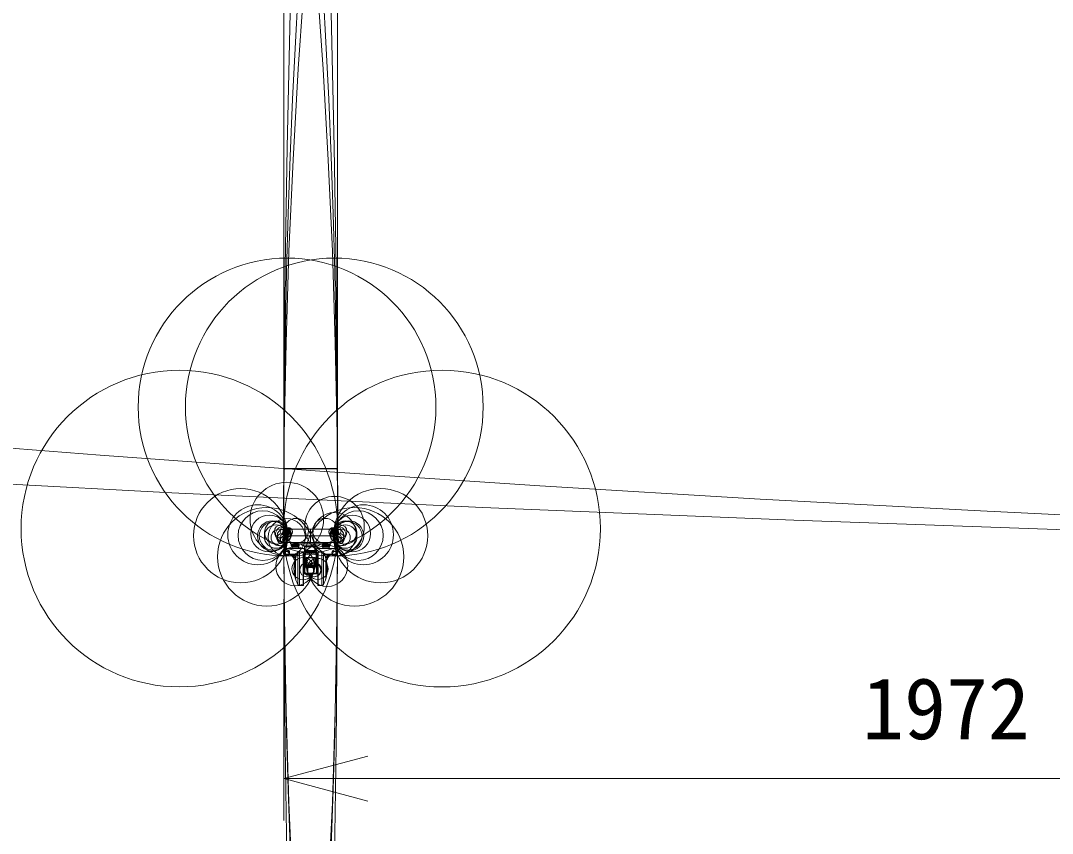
# Model space of a CAD drawing. Units: millimetres, scale not verified. Extents: x -1416 to 1477, y -553 to 2890.
# Drawn here: x -48.34 to -17.62, y -10.85 to 13.34 of the extents above; entities that cross this region are included whole.
import ezdxf
from ezdxf.enums import TextEntityAlignment as Align

# ---------------------------------------------------------------- set-up
doc = ezdxf.new("R2010")
doc.units = ezdxf.units.MM
doc.header["$LTSCALE"] = 0.125
for name, color, linetype, lineweight in [('0-0_0', 7, 'Continuous', 18), ('0-5_SUNPO', 7, 'Continuous', 18), ('0-6_GAIKEI', 7, 'Continuous', 18)]:
    doc.layers.add(name, color=color, linetype=linetype, lineweight=lineweight)
doc.styles.add('ＭＳ ゴシック', font='')
doc.styles.get('ＭＳ ゴシック').set_extended_font_data('MS Gothic')

# ---------------------------------------------------------------- blocks, each defined once
blk = doc.blocks.new('_Open30')
at = {"layer": '0-0_0'}
blk.add_line((0, 0), (-1, 0), dxfattribs=at)
blk.add_lwpolyline([(-1, 0.26795), (0, 0), (-1, -0.26795)], dxfattribs=at)
blk = doc.blocks.new('D4')
at = {"layer": '0-5_SUNPO'}
for p, q in [((152.9982, 57.6243), (152.9982, 51.0291)), ((155.4982, 52.2791), (189.9382, 52.2791))]:
    blk.add_line(p, q, dxfattribs=at)
at = {"layer": '0-5_SUNPO', "xscale": 2.5, "yscale": 2.5, "rotation": 180}
blk.add_blockref('_Open30', (152.9982, 52.2791), dxfattribs=at)
at = {"layer": '0-5_SUNPO', "style": 'ＭＳ ゴシック'}
blk.add_text('1972', height=1.833, dxfattribs=at).set_placement((170.2182, 52.9041), align=Align.BOTTOM_LEFT)

msp = doc.modelspace()

# ---------------------------------------------------------------- linework, layer by layer
at = {"layer": '0-6_GAIKEI'}
for p, q in [((-40.5018, 26.0683), (-40.5018, 0.0083)), ((-38.9018, 15.0595), (-38.9018, 0.0083)), ((-38.9018, 0.0083), (-40.5018, 0.0083)), ((-40.4988, 0.0055), (-40.4957, 0.0075)), ((-38.9817, 0.0083), (-38.9817, -0.0016)), ((-40.5021, -0.0266), (-40.5206, -1.8757)), ((-40.5025, -0.2283), (-40.5024, -0.2028)), ((-40.5019, -0.0046), (-40.5021, -0.0266)), ((-40.5018, -0.0017), (-40.502, -0.054)), ((-40.5019, -0.0016), (-40.5019, -0.0046)), ((-40.5019, -0.0016), (-40.5018, -0.0017)), ((-40.5018, -0.0017), (-40.5016, -0.0017)), ((-40.5016, -0.0017), (-40.5015, -0.0017)), ((-40.4218, -0.0016), (-38.9817, -0.0016)), ((-38.9019, -0.0017), (-38.902, -0.0017)), ((-38.9017, -0.0017), (-38.9019, -0.0017)), ((-38.9017, -0.0017), (-38.9017, -0.0016)), ((-38.9017, -0.0017), (-38.9017, -0.0022)), ((-38.8829, -1.8757), (-38.9014, -0.0266)), ((-38.901, -0.2283), (-38.9011, -0.2028)), ((-40.4218, -1.7907), (-38.9818, -1.7907)), ((-39.7018, -1.7907), (-39.7018, -2.1907)), ((-40.5197, -1.9021), (-40.5206, -1.8757)), ((-40.5018, -1.9021), (-40.5197, -1.9021)), ((-40.5018, -1.9117), (-40.5097, -1.9117)), ((-40.502, -1.8708), (-40.5021, -1.8706)), ((-40.5018, -1.8716), (-40.502, -1.8708)), ((-40.5018, -1.8707), (-40.5018, -2.1867)), ((-40.5018, -1.8757), (-40.5018, -1.8716)), ((-40.5018, -1.8757), (-40.5018, -1.8774)), ((-40.5018, -1.8757), (-40.5018, -1.8757)), ((-38.9018, -1.9907), (-40.5018, -1.9907)), ((-40.5014, -1.8632), (-40.5011, -1.8609)), ((-38.9018, -1.8707), (-38.9018, -2.1867)), ((-38.9017, -1.8757), (-38.9018, -1.8775)), ((-38.8838, -1.9021), (-38.9018, -1.9021)), ((-38.8938, -1.9117), (-38.9018, -1.9117)), ((-38.9017, -1.8716), (-38.9015, -1.8708)), ((-38.9017, -1.8719), (-38.9017, -1.8716)), ((-38.9017, -1.8716), (-38.9017, -1.8757)), ((-38.9017, -1.8757), (-38.9017, -1.8757)), ((-38.9015, -1.8708), (-38.9014, -1.8706)), ((-38.8829, -1.8757), (-38.8838, -1.9021)), ((-40.5018, -2.5107), (-40.5018, -2.1869)), ((-40.5018, -2.1907), (-38.9018, -2.1907)), ((-40.5018, -2.3944), (-40.4618, -2.3944)), ((-40.4618, -2.5707), (-40.4618, -2.1907)), ((-40.4558, -2.5107), (-40.4558, -2.1907)), ((-40.4518, -2.5244), (-40.4518, -2.1907)), ((-40.4518, -2.3683), (-40.1938, -2.3683)), ((-40.3018, -2.2307), (-40.3018, -2.1907)), ((-39.1018, -2.2307), (-40.3018, -2.2307)), ((-40.2838, -2.2627), (-40.2838, -2.2927)), ((-40.2838, -2.2627), (-40.0398, -2.2627)), ((-40.2838, -2.2927), (-40.0398, -2.2927)), ((-40.2818, -2.2307), (-40.2818, -2.2627)), ((-40.2668, -2.2927), (-40.265, -2.3257)), ((-40.0585, -2.3257), (-40.265, -2.3257)), ((-40.0862, -2.3603), (-40.2373, -2.3603)), ((-40.2245, -2.363), (-40.2248, -2.3635)), ((-40.2018, -2.1907), (-40.2018, -2.2307)), ((-40.1788, -2.3697), (-40.1788, -2.363)), ((-40.1788, -2.3683), (-40.1447, -2.3683)), ((-40.1743, -2.2627), (-40.1555, -2.2927)), ((-40.1492, -2.2927), (-40.168, -2.2627)), ((-40.1523, -2.2877), (-40.1586, -2.2877)), ((-40.1447, -2.3697), (-40.1447, -2.363)), ((-40.1297, -2.3683), (-39.8828, -2.3683)), ((-40.0988, -2.3635), (-40.099, -2.363)), ((-40.0585, -2.3257), (-40.0568, -2.2927)), ((-40.0418, -2.2627), (-40.0418, -2.2307)), ((-40.0398, -2.2927), (-40.0398, -2.2627)), ((-40.0018, -2.2307), (-39.9291, -2.2888)), ((-39.4744, -2.2888), (-39.9291, -2.2888)), ((-39.5208, -2.4307), (-39.8828, -2.4307)), ((-39.5308, -2.3107), (-39.8728, -2.3107)), ((-39.5308, -2.4407), (-39.8728, -2.4407)), ((-39.5208, -2.4307), (-39.5208, -2.3207)), ((-39.5208, -2.3683), (-39.2738, -2.3683)), ((-39.4744, -2.2888), (-39.4018, -2.2307)), ((-39.3638, -2.2627), (-39.3638, -2.2927)), ((-39.3638, -2.2627), (-39.1198, -2.2627)), ((-39.3638, -2.2927), (-39.1198, -2.2927)), ((-39.3618, -2.2307), (-39.3618, -2.2627)), ((-39.3468, -2.2927), (-39.345, -2.3257)), ((-39.1385, -2.3257), (-39.345, -2.3257)), ((-39.1662, -2.3603), (-39.3173, -2.3603)), ((-39.3045, -2.363), (-39.3048, -2.3635)), ((-39.2588, -2.3697), (-39.2588, -2.363)), ((-39.2588, -2.3683), (-39.2247, -2.3683)), ((-39.2543, -2.2627), (-39.2355, -2.2927)), ((-39.2292, -2.2927), (-39.248, -2.2627)), ((-39.2323, -2.2877), (-39.2386, -2.2877)), ((-39.2247, -2.3697), (-39.2247, -2.363)), ((-39.2097, -2.3683), (-38.9518, -2.3683)), ((-39.2018, -2.2307), (-39.2018, -2.1907)), ((-39.1788, -2.3635), (-39.179, -2.363)), ((-39.1385, -2.3257), (-39.1368, -2.2927)), ((-39.1218, -2.2627), (-39.1218, -2.2307)), ((-39.1198, -2.2927), (-39.1198, -2.2627)), ((-39.1018, -2.1907), (-39.1018, -2.2307)), ((-38.9518, -2.5244), (-38.9518, -2.1907)), ((-38.9478, -2.1907), (-38.9478, -2.5107)), ((-38.9418, -2.1907), (-38.9418, -2.5707)), ((-38.9418, -2.3944), (-38.9018, -2.3944)), ((-38.902, -2.1881), (-38.9018, -2.1867)), ((-38.9018, -2.5107), (-38.9018, -2.1869)), ((-40.4803, -2.5652), (-40.4618, -2.5652)), ((-40.4518, -2.5244), (-40.4414, -2.5405)), ((-40.4414, -2.5405), (-40.1057, -2.5405)), ((-40.4261, -2.5507), (-40.1102, -2.5507)), ((-40.4218, -2.5907), (-40.1267, -2.5907)), ((-40.4018, -2.5507), (-40.4018, -2.5907)), ((-40.2558, -2.5907), (-40.2558, -2.5965)), ((-40.1289, -2.5965), (-40.2558, -2.5965)), ((-40.2238, -2.6238), (-40.2238, -2.6527)), ((-40.2238, -2.6527), (-40.1485, -2.6527)), ((-40.2068, -2.6527), (-40.205, -2.6857)), ((-40.1558, -2.6857), (-40.205, -2.6857)), ((-40.2048, -2.6329), (-40.2046, -2.6325)), ((-40.1676, -2.7203), (-40.1773, -2.7203)), ((-40.1721, -2.6398), (-40.1721, -2.6325)), ((-40.1621, -3.2425), (-40.1621, -2.6989)), ((-40.1558, -3.2647), (-40.1558, -2.6767)), ((-40.1514, -2.6398), (-40.1514, -2.6325)), ((-40.0884, -3.4374), (-40.0884, -2.504)), ((-40.0347, -3.4707), (-40.0347, -2.4707)), ((-39.9278, -2.4707), (-40.0347, -2.4707)), ((-39.9278, -3.4707), (-39.9278, -2.4707)), ((-39.9178, -3.4607), (-39.9178, -2.4807)), ((-39.9178, -2.5405), (-39.8838, -2.5405)), ((-39.9178, -2.5507), (-39.8838, -2.5507)), ((-39.8838, -2.5907), (-39.9178, -2.5907)), ((-39.8838, -2.4907), (-39.8838, -2.8107)), ((-39.5198, -2.4907), (-39.8838, -2.4907)), ((-39.5318, -2.4607), (-39.8718, -2.4607)), ((-39.8718, -2.4607), (-39.8718, -2.4907)), ((-39.8418, -2.9105), (-39.8418, -2.6592)), ((-39.8218, -2.6392), (-39.8218, -2.9335)), ((-39.5818, -2.6392), (-39.8218, -2.6392)), ((-39.8218, -2.647), (-39.5818, -2.647)), ((-39.5818, -2.9335), (-39.5818, -2.6392)), ((-39.5618, -2.6592), (-39.5618, -2.9105)), ((-39.5318, -2.4907), (-39.5318, -2.4607)), ((-39.5198, -2.8107), (-39.5198, -2.4907)), ((-39.5198, -2.5405), (-39.4857, -2.5405)), ((-39.5198, -2.5507), (-39.4857, -2.5507)), ((-39.4857, -2.5907), (-39.5198, -2.5907)), ((-39.4857, -3.4607), (-39.4857, -2.4807)), ((-39.3688, -2.4707), (-39.4757, -2.4707)), ((-39.4757, -3.4707), (-39.4757, -2.4707)), ((-39.3688, -3.4707), (-39.3688, -2.4707)), ((-39.3151, -3.4374), (-39.3151, -2.504)), ((-39.2978, -2.5405), (-38.9621, -2.5405)), ((-39.2933, -2.5507), (-38.9774, -2.5507)), ((-38.9818, -2.5907), (-39.2768, -2.5907)), ((-39.1478, -2.5965), (-39.2746, -2.5965)), ((-39.255, -2.6527), (-39.1798, -2.6527)), ((-39.2521, -2.6398), (-39.2521, -2.6325)), ((-39.2477, -3.2647), (-39.2477, -2.6767)), ((-39.1985, -2.6857), (-39.2477, -2.6857)), ((-39.2414, -3.2425), (-39.2414, -2.6989)), ((-39.2262, -2.7203), (-39.236, -2.7203)), ((-39.2314, -2.6398), (-39.2314, -2.6325)), ((-39.199, -2.6325), (-39.1988, -2.6329)), ((-39.1985, -2.6857), (-39.1968, -2.6527)), ((-39.1798, -2.6527), (-39.1798, -2.6238)), ((-39.1478, -2.5965), (-39.1478, -2.5907)), ((-39.0018, -2.5507), (-39.0018, -2.5907)), ((-38.9518, -2.5244), (-38.9621, -2.5405)), ((-38.9418, -2.5652), (-38.9232, -2.5652)), ((-39.9118, -2.8107), (-39.9178, -2.8107)), ((-39.9118, -3.1307), (-39.9118, -2.8107)), ((-39.8918, -2.8267), (-39.8918, -2.8268)), ((-39.8918, -3.1107), (-39.8918, -2.8307)), ((-39.8418, -2.8307), (-39.8918, -2.8307)), ((-39.8418, -2.8107), (-39.8838, -2.8107)), ((-39.8718, -2.8107), (-39.8718, -3.1007)), ((-39.8218, -2.8928), (-39.5818, -2.8928)), ((-39.8218, -2.9275), (-39.5818, -2.9275)), ((-39.8218, -2.9335), (-39.5818, -2.9335)), ((-39.8018, -2.9335), (-39.8018, -3.0167)), ((-39.7818, -3.1007), (-39.7818, -2.9335)), ((-39.7818, -2.9344), (-39.6218, -2.9344)), ((-39.6218, -2.9335), (-39.6218, -3.1007)), ((-39.6018, -3.0167), (-39.6018, -2.9335)), ((-39.5618, -2.8107), (-39.5198, -2.8107)), ((-39.5118, -2.8307), (-39.5618, -2.8307)), ((-39.5318, -3.1007), (-39.5318, -2.8107)), ((-39.5118, -2.8267), (-39.5118, -3.1107)), ((-39.4918, -3.1307), (-39.4918, -2.8107)), ((-39.4857, -2.8107), (-39.4918, -2.8107)), ((-39.9178, -3.1307), (-39.9118, -3.1307)), ((-39.8918, -3.1107), (-39.8718, -3.1007)), ((-39.8818, -3.1207), (-39.8718, -3.1007)), ((-39.5218, -3.1207), (-39.8818, -3.1207)), ((-39.8718, -3.1007), (-39.5318, -3.1007)), ((-39.5318, -3.1007), (-39.5218, -3.1207)), ((-39.5318, -3.1007), (-39.5118, -3.1107)), ((-39.4918, -3.1307), (-39.4857, -3.1307)), ((-40.0347, -3.4707), (-39.9278, -3.4707)), ((-39.4757, -3.4707), (-39.3688, -3.4707))]:
    msp.add_line(p, q, dxfattribs=at)
for points in [[(-38.9014, -0.0266), (-38.9016, -0.0046), (-38.9017, -0.0016)], [(-39.5208, -2.3207), (-39.8828, -2.3207), (-39.8828, -2.4307)]]:
    msp.add_lwpolyline(points, dxfattribs=at)
for centre, radius in [((30.5776, 1443.4962), 1446.0877), ((33.1741, 1025.9723), 1028.5638), ((-590.8402, -1.1235), 551.9402), ((-553.0002, -1.1235), 551.9402), ((511.4641, -1.1235), 551.9676), ((-304.7159, -0.9787), 265.8159), ((-266.8759, -0.9787), 265.8159), ((225.3091, -0.9787), 265.8127), ((-251.0997, -1.7281), 212.1998), ((-213.2597, -1.7281), 212.1998), ((171.7252, -1.7281), 212.2288), ((-17.0565, -1.8721), 51.1013), ((-40.4047, 1.8407), 4.4314), ((-38.9988, 1.8421), 4.4328), ((-43.6107, -1.7769), 4.7107), ((-35.7899, -1.7768), 4.7137), ((-40.4915, -0.0036), 0.0119), ((-40.4923, -0.0005), 0.0087), ((-40.4917, 0.0011), 0.00719), ((-38.9121, -0.0037), 0.012), ((-38.9114, -0.0012), 0.00946), ((-38.911, 0.0001), 0.00807), ((-38.9118, 0.0011), 0.0072), ((-41.7839, -1.9893), 1.4021), ((-40.4115, -1.4948), 1.0959), ((-37.6197, -1.9893), 1.4021), ((-38.9909, -1.7047), 0.886), ((-41.0059, -2.6165), 1.4664), ((-41.275, -1.9601), 0.8924), ((-38.3981, -2.6166), 1.4659), ((-38.1286, -1.9601), 0.8924), ((-41.1214, -1.9875), 0.7397), ((-40.9351, -1.924), 0.5505), ((-40.4143, -2.0358), 0.5549), ((-40.1347, -1.8429), 0.3684), ((-39.2703, -1.8428), 0.3699), ((-38.9907, -1.9429), 0.6478), ((-38.2821, -1.9875), 0.7397), ((-38.4685, -1.924), 0.5505), ((-40.8333, -1.9961), 0.4513), ((-40.8067, -1.9952), 0.4249), ((-40.732, -2.0145), 0.3484), ((-40.7315, -1.8941), 0.3448), ((-40.6334, -2.0417), 0.2461), ((-40.5862, -1.8663), 0.1969), ((-40.512, -1.9538), 0.238), ((-40.5005, -1.9917), 0.1991), ((-40.4996, -1.8442), 0.1075), ((-40.4187, -1.9167), 0.126), ((-40.4193, -1.8776), 0.0873), ((-40.4074, -1.8731), 0.0945), ((-40.4215, -1.871), 0.0804), ((-40.3738, -1.8734), 0.128), ((-40.4107, -1.8722), 0.0911), ((-40.4328, -1.871), 0.0689), ((-40.4351, -1.8682), 0.0664), ((-40.4434, -1.8253), 0.0482), ((-40.4211, -1.8601), 0.0694), ((-40.4251, -1.8538), 0.0628), ((-40.4323, -1.833), 0.0443), ((-40.4304, -1.8285), 0.0396), ((-40.4231, -1.818), 0.0274), ((-40.421, -1.8069), 0.0161), ((-40.4126, -1.8092), 0.0134), ((-39.0297, -1.8734), 0.128), ((-38.8915, -1.9538), 0.238), ((-38.9848, -1.9167), 0.126), ((-38.903, -1.9917), 0.1991), ((-38.9962, -1.8723), 0.0945), ((-38.9955, -1.8735), 0.0939), ((-38.992, -1.8727), 0.0903), ((-38.9842, -1.8776), 0.0873), ((-38.982, -1.871), 0.0804), ((-38.9824, -1.8601), 0.0694), ((-38.9751, -1.8708), 0.0733), ((-38.9745, -1.8719), 0.0728), ((-38.9721, -1.8711), 0.0704), ((-38.9784, -1.8538), 0.0628), ((-38.9684, -1.8682), 0.0664), ((-38.5968, -1.9952), 0.4249), ((-38.5702, -1.9961), 0.4513), ((-38.6715, -2.0145), 0.3484), ((-38.6721, -1.8941), 0.3448), ((-38.7701, -2.0417), 0.2461), ((-38.9712, -1.833), 0.0443), ((-38.8173, -1.8663), 0.1969), ((-38.9731, -1.8285), 0.0396), ((-38.9039, -1.8442), 0.1075), ((-38.9601, -1.8253), 0.0482), ((-38.9804, -1.818), 0.0274), ((-38.991, -1.8092), 0.0134), ((-38.9825, -1.8069), 0.0161), ((-40.5492, -2.0764), 0.155), ((-40.4955, -2.0635), 0.127), ((-40.5029, -2.103), 0.1016), ((-40.4666, -2.1139), 0.0716), ((-40.4704, -2.1286), 0.0602), ((-40.4571, -2.1455), 0.0388), ((-40.4536, -2.1515), 0.0319), ((-38.908, -2.0635), 0.127), ((-38.8543, -2.0764), 0.155), ((-38.937, -2.1139), 0.0716), ((-38.9007, -2.103), 0.1016), ((-38.9331, -2.1286), 0.0602), ((-38.9464, -2.1455), 0.0388), ((-38.95, -2.1515), 0.0319), ((-40.1644, -2.9003), 0.5783), ((-40.4213, -2.4978), 0.093), ((-40.4217, -2.5146), 0.0761), ((-40.4226, -2.5233), 0.0674), ((-39.2083, -2.8904), 0.6107), ((-38.9821, -2.5011), 0.0896), ((-38.9817, -2.5232), 0.0675), ((-38.9809, -2.5233), 0.0674), ((-40.4428, -2.5706), 0.0195), ((-40.4291, -2.5702), 0.0327), ((-40.4398, -2.5708), 0.022), ((-40.4431, -2.572), 0.0186), ((-40.4518, -2.571), 0.00991), ((-40.4393, -2.5716), 0.0223), ((-40.4457, -2.5728), 0.0158), ((-40.449, -2.5744), 0.0122), ((-39.9276, -2.9729), 0.3307), ((-39.4934, -2.9779), 0.3125), ((-38.9741, -2.5703), 0.0324), ((-38.9661, -2.5713), 0.0243), ((-38.9612, -2.5717), 0.0194), ((-38.9594, -2.5715), 0.0179), ((-38.9575, -2.5729), 0.0156), ((-38.957, -2.5709), 0.0152), ((-38.9541, -2.5746), 0.0118), ((-38.9517, -2.5709), 0.00997), ((-39.8127, -3.0024), 0.212), ((-39.7586, -3.0147), 0.1568), ((-39.7444, -3.0146), 0.1427), ((-39.8208, -2.9052), 0.0284), ((-39.8117, -2.9096), 0.0302), ((-39.8083, -2.9105), 0.0334), ((-39.8204, -2.911), 0.0213), ((-39.8176, -2.9112), 0.024), ((-39.8204, -2.9129), 0.0209), ((-39.82, -2.9129), 0.0212), ((-39.8226, -2.9194), 0.0141), ((-39.8216, -2.9189), 0.0147), ((-39.7066, -3.0186), 0.1047), ((-39.591, -3.0024), 0.2119), ((-39.6016, -3.0126), 0.2001), ((-39.6978, -3.0186), 0.1038), ((-39.5907, -2.9099), 0.029), ((-39.5878, -2.9106), 0.026), ((-39.5853, -2.9115), 0.0233), ((-39.5825, -2.9087), 0.0248), ((-39.5822, -2.9105), 0.023), ((-39.5824, -2.9144), 0.0192), ((-39.582, -2.9158), 0.0178), ((-39.582, -2.9191), 0.0144), ((-39.5807, -2.9199), 0.0136)]:
    msp.add_circle(centre, radius, dxfattribs=at)
for centre, radius, start, end in [((-40.4919, -0.0017), 0.01, 132.96196, 179.42897), ((-40.4918, -0.0017), 0.01, 134.22674, 179.81193), ((-40.4918, -0.0017), 0.01, 112.4497, 133.9526), ((-40.4918, -0.0017), 0.01, 91.99444, 112.44843), ((-24.9406, 0.0033), 15.4812, 179.98161, 180.01841), ((-38.9117, -0.0017), 0.01, 67.5898, 87.97685), ((-38.9117, -0.0017), 0.01, 0.57103, 69.02422), ((-38.9117, -0.0017), 0.01, 0.18807, 67.16386), ((30.4973, -0.4236), 71, 179.65949, 179.82176), ((274.5758, -1.0509), 315.0793, 179.8092, 179.84578), ((30.5125, -0.4237), 71.0152, 179.65951, 179.82545), ((-40.4442, -70.0862), 70.0845, 89.98166, 90.04681), ((-38.9593, -70.0863), 70.0847, 89.95319, 90.01834), ((-109.9058, -0.4236), 71.005, 0.17463, 0.3405), ((-109.9119, -0.4237), 71.0112, 0.17822, 0.34049), ((-353.9683, -1.0508), 315.0683, 0.15421, 0.19079), ((-40.4218, -1.8707), 0.08, 90, 180.00002), ((-38.9818, -1.8707), 0.08, 0, 89.99998), ((-40.5044, 5.4825), 7.3582, 269.87355, 270.01956), ((-40.5097, -1.9017), 0.01, 182.00584, 269.99892), ((-38.8987, 5.0415), 6.9173, 269.97578, 270.13111), ((-38.8938, -1.9017), 0.01, 269.99444, 357.99393), ((-40.4978, -2.1867), 0.004, 180.00265, 269.99735), ((-40.2271, -2.3237), 0.038, 183, 254.34008), ((-40.1618, -2.0907), 0.28, 254.34008, 256.99712), ((-40.1618, -2.0907), 0.2795, 257.02227, 266.50424), ((-40.1618, -2.0907), 0.2795, 273.49576, 282.97773), ((-40.1618, -2.0907), 0.28, 283.00288, 285.65992), ((-40.0964, -2.3237), 0.038, 285.65992, 357), ((-39.8667, -2.2107), 0.1, 231.34019, 270), ((-39.8728, -2.3207), 0.01, 90, 180), ((-39.8728, -2.4307), 0.01, 180, 270), ((-39.8518, -2.4607), 0.02, 90, 180), ((-39.5518, -2.4607), 0.02, 0, 90), ((-39.5368, -2.2107), 0.1, 270, 308.65981), ((-39.5308, -2.3207), 0.01, 0, 90), ((-39.5308, -2.4307), 0.01, 270, 0), ((-39.3071, -2.3237), 0.038, 183, 254.34008), ((-39.2418, -2.0907), 0.28, 254.34008, 256.99712), ((-39.2418, -2.0907), 0.2795, 257.02227, 266.50424), ((-39.2418, -2.0907), 0.2795, 273.49576, 282.97773), ((-39.2418, -2.0907), 0.28, 283.00288, 285.65992), ((-39.1764, -2.3237), 0.038, 285.65992, 357), ((-38.9058, -2.1867), 0.004, 270.02517, 339.7501), ((-40.4218, -2.5107), 0.08, 180, 242.30654), ((-40.4218, -2.5107), 0.04, 180.00199, 255.34274), ((-40.4217, -2.5106), 0.0801, 242.31511, 266.55361), ((-40.4218, -2.5107), 0.034, 180, 228.95178), ((-40.1618, -2.5187), 0.122, 219.60193, 249.36221), ((-40.1671, -2.6837), 0.038, 183, 254.34008), ((-40.1618, -2.5187), 0.1216, 249.38294, 265.09456), ((-39.1478, -2.9707), 1.05, 164.99973, 195.00027), ((-40.1018, -2.4507), 0.28, 254.34008, 256.28522), ((-40.1331, -2.7067), 0.03, 139.33766, 164.99973), ((-39.1478, -2.9707), 1.05, 153.6122, 163.73979), ((-40.1618, -2.5187), 0.1216, 274.90544, 278.3696), ((-40.0347, -2.5307), 0.06, 90, 153.6122), ((-39.9278, -2.4807), 0.01, 0, 90), ((-39.8218, -2.6592), 0.02, 90, 180), ((-39.5818, -2.6592), 0.02, 0, 90), ((-39.4757, -2.4807), 0.01, 90, 180), ((-39.3688, -2.5307), 0.06, 26.3878, 90), ((-40.2557, -2.9707), 1.05, 16.26021, 26.3878), ((-39.2418, -2.5187), 0.1216, 261.63033, 265.09456), ((-39.2704, -2.7067), 0.03, 15.00027, 40.66234), ((-40.2557, -2.9707), 1.05, 344.99973, 15.00025), ((-39.3018, -2.4507), 0.28, 283.71478, 285.65992), ((-39.2418, -2.5187), 0.1216, 274.90544, 290.61706), ((-39.2364, -2.6837), 0.038, 285.65992, 357), ((-39.2418, -2.5187), 0.122, 290.63779, 320.39807), ((-38.9818, -2.5107), 0.08, 273.43783, 359.99998), ((-38.9818, -2.5107), 0.04, 284.65715, 359.99768), ((-38.9818, -2.5107), 0.034, 311.04745, 0), ((-39.9118, -2.8307), 0.02, 0, 90), ((-39.8718, -2.8267), 0.02, 126.61222, 180.00953), ((-39.8718, -2.8307), 0.02, 90, 180), ((-39.7818, -2.9144), 0.02, 252.78885, 270), ((-39.6218, -2.9144), 0.02, 270, 287.21115), ((-39.5318, -2.8307), 0.02, 0, 90), ((-39.5318, -2.8267), 0.02, 359.99047, 53.39196), ((-39.4918, -2.8307), 0.02, 90, 180), ((-40.1331, -3.2347), 0.03, 195.00027, 220.66234), ((-39.1478, -2.9707), 1.05, 196.26021, 206.3878), ((-39.9118, -3.1107), 0.02, 270, 0), ((-39.8818, -3.1107), 0.01, 180, 270), ((-39.5218, -3.1107), 0.01, 270, 0), ((-39.4918, -3.1107), 0.02, 180, 270), ((-40.2557, -2.9707), 1.05, 333.6122, 343.73979), ((-39.2704, -3.2347), 0.03, 319.33766, 344.99973), ((-40.0347, -3.4107), 0.06, 206.3878, 270), ((-39.9278, -3.4607), 0.01, 270, 0), ((-39.4757, -3.4607), 0.01, 180, 270), ((-39.3688, -3.4107), 0.06, 270, 333.6122)]:
    msp.add_arc(centre, radius, start, end, dxfattribs=at)
for centre, major_axis, ratio, start_param, end_param in [((-40.1618, -2.1192), (-0.2725, 0), 0.896486, 1.5082172, 1.6333755), ((-39.2418, -2.1192), (-0.2725, 0), 0.896486, 1.5082172, 1.6333755), ((-40.4261, -2.5107), (0, 0.04), 0.572932, 2.4119418, 3.1415927), ((-40.1618, -2.524), (0.1214, 0), 0.896486, 4.6266657, 4.7981122), ((-39.8218, -2.6592), (0.02, 0), 0.607832, 1.5707963, 3.1415927), ((-39.5818, -2.6592), (0.02, 0), 0.607832, 6.2831853, 7.8539816), ((-39.2418, -2.524), (0.1214, 0), 0.896486, 4.6266657, 4.7981122), ((-38.9774, -2.5107), (0, 0.04), 0.572932, 3.1415927, 3.8712435), ((-39.8218, -2.9105), (0.02, 0), 0.882194, 1.5707963, 3.1415927), ((-39.8218, -2.9105), (0.02, 0), 0.848048, 3.1415927, 4.712389), ((-39.5818, -2.9105), (0.02, 0), 0.882194, 6.2831853, 7.8539816), ((-39.5818, -2.9105), (0.02, 0), 0.848048, 4.712389, 6.2831853)]:
    msp.add_ellipse(centre, major_axis=major_axis, ratio=ratio, start_param=start_param, end_param=end_param, dxfattribs=at)

# ---------------------------------------------------------------- block references
at = {"layer": '0-5_SUNPO'}
msp.add_blockref('D4', (-193.5, -61.5), dxfattribs=at)

doc.saveas('drawing.dxf')
